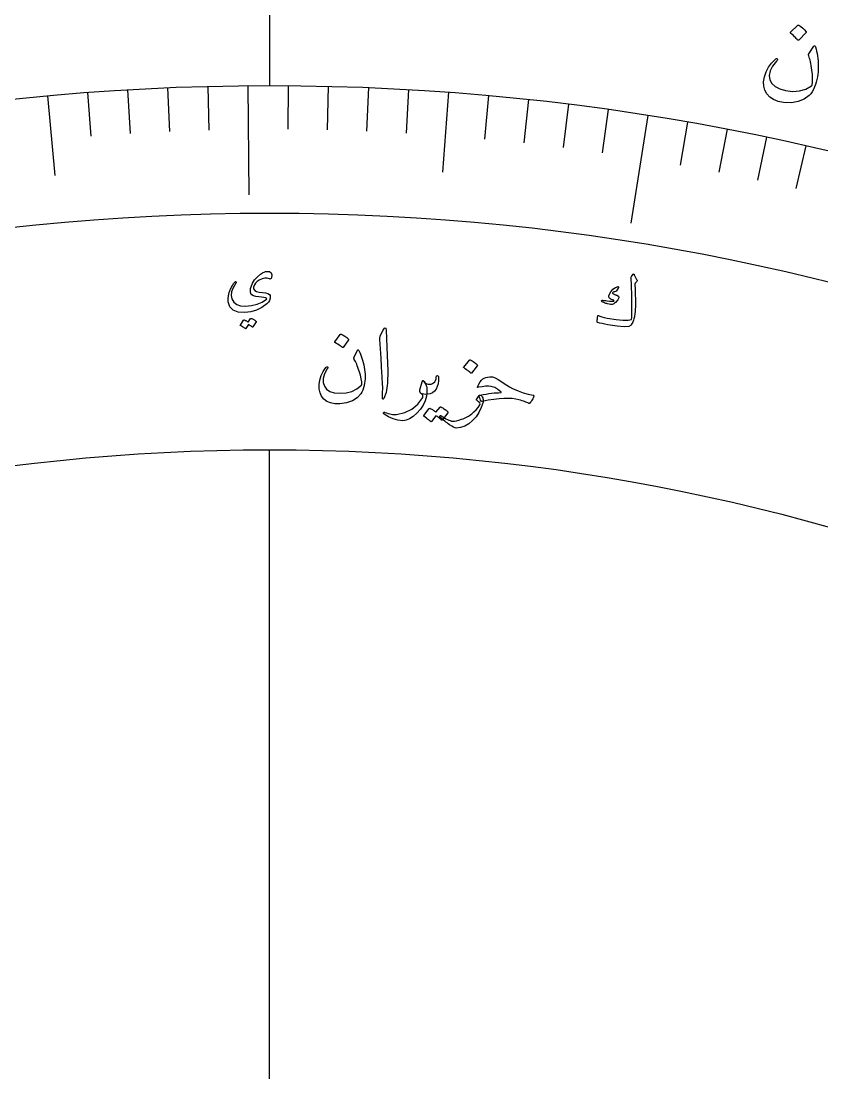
# Model space of a CAD drawing. Header units: millimetres. Extents: x -45 to 45, y -45 to 58.
# Drawn here: x -3.69 to 8.19, y 21.14 to 36.73 of the extents above; entities that cross this region are included whole.
import ezdxf

# ---------------------------------------------------------------- set-up
doc = ezdxf.new("R2010")
doc.units = ezdxf.units.MM
for name, color, linetype in [('ENGRAVE', 7, 'Continuous'), ('ENGRAVE_FINE', 8, 'Continuous'), ('TEXT', 5, 'Continuous')]:
    doc.layers.add(name, color=color, linetype=linetype)

msp = doc.modelspace()

# ---------------------------------------------------------------- linework, layer by layer
at = {"layer": 'ENGRAVE'}
for points in [[(0, 40.725), (0, 35.775)], [(-0.3214, 35.7736), (-0.3068, 34.1536)], [(-3.295, 35.6229), (-3.1856, 34.44)], [(2.6532, 35.6765), (2.5651, 34.4917)], [(5.6089, 35.3326), (5.3549, 33.7326)], [(0, -30.375), (0, 30.375)]]:
    msp.add_lwpolyline(points, dxfattribs=at)
for radius in [44.1, 44.1, 42.9188, 40.725, 40.725, 38.9925, 35.775, 35.775, 33.885, 30.375, 30.375]:
    msp.add_circle((0, 0), radius, dxfattribs=at)
at = {"layer": 'ENGRAVE_FINE'}
for points in [[(-1.5121, 35.743), (-1.4847, 35.0956)], [(-0.9168, 35.7633), (-0.9002, 35.1155)], [(0.2741, 35.7739), (0.2691, 35.126)], [(0.8695, 35.7644), (0.8537, 35.1166)], [(1.4645, 35.745), (1.438, 35.0976)], [(2.0592, 35.7157), (2.0219, 35.0688)], [(-2.7013, 35.6729), (-2.6524, 35.0267)], [(-2.1069, 35.7129), (-2.0688, 35.066)], [(3.2465, 35.6274), (3.1877, 34.9821)], [(3.8389, 35.5684), (3.7693, 34.9242)], [(4.4302, 35.4996), (4.3499, 34.8566)], [(5.0202, 35.421), (4.9293, 34.7794)], [(6.1961, 35.2344), (6.0838, 34.5961)], [(6.7815, 35.1264), (6.6587, 34.4901)], [(7.3651, 35.0087), (7.2317, 34.3745)], [(7.9466, 34.8813), (7.8027, 34.2494)]]:
    msp.add_lwpolyline(points, dxfattribs=at)
at = {"layer": 'TEXT'}
for points in [[(7.8321, 36.6703), (7.8347, 36.672), (7.838, 36.6726), (7.842, 36.6722), (7.8466, 36.6708), (7.8773, 36.6503), (7.9053, 36.6273), (7.9307, 36.6017), (7.9535, 36.5735), (7.9555, 36.5695), (7.9559, 36.5659), (7.9549, 36.5626), (7.9523, 36.5596), (7.8439, 36.4488), (7.8403, 36.4463), (7.8363, 36.4464), (7.8319, 36.449), (7.8272, 36.4541), (7.8231, 36.4585), (7.8166, 36.4652), (7.8076, 36.4742), (7.7962, 36.4855), (7.7822, 36.4991), (7.7653, 36.515), (7.7456, 36.5334), (7.7229, 36.554), (7.72, 36.5573), (7.7189, 36.5602), (7.7194, 36.5627), (7.7216, 36.5649)], [(8.0943, 36.348), (8.1022, 36.3163), (8.1094, 36.2835), (8.1159, 36.2495), (8.1217, 36.2144), (8.1265, 36.1779), (8.13, 36.1399), (8.1322, 36.1005), (8.1332, 36.0595), (8.1329, 36.019), (8.1307, 35.9793), (8.1267, 35.9403), (8.1208, 35.9021), (8.113, 35.8645), (8.1034, 35.8274), (8.092, 35.7909), (8.0786, 35.7549), (8.0617, 35.7177), (8.0424, 35.6842), (8.0209, 35.6543), (7.9972, 35.628), (7.9243, 35.5723), (7.837, 35.5367), (7.7352, 35.5211), (7.619, 35.5253), (7.5376, 35.5406), (7.4689, 35.5664), (7.4129, 35.603), (7.3694, 35.6503), (7.3407, 35.7053), (7.3255, 35.766), (7.3238, 35.8322), (7.3357, 35.9041), (7.3608, 35.9776), (7.396, 36.046), (7.4416, 36.1092), (7.4975, 36.1671), (7.5058, 36.1733), (7.5131, 36.1762), (7.5196, 36.1757), (7.5251, 36.1719), (7.5296, 36.1655), (7.5297, 36.1577), (7.5253, 36.1487), (7.5164, 36.1384), (7.457, 36.0633), (7.4207, 35.992), (7.4072, 35.9246), (7.4165, 35.861), (7.4459, 35.8055), (7.4942, 35.7601), (7.5614, 35.7248), (7.6476, 35.6994), (7.7556, 35.687), (7.8559, 35.6944), (7.9487, 35.7215), (8.034, 35.7685), (8.036, 35.7703), (8.0378, 35.7734), (8.0394, 35.7775), (8.0408, 35.7829), (8.0479, 35.8257), (8.05, 35.8769), (8.0471, 35.9365), (8.0391, 36.0045), (8.0337, 36.0391), (8.0282, 36.0713), (8.0226, 36.1013), (8.017, 36.1289), (8.0111, 36.1542), (8.0049, 36.1769), (7.9984, 36.1972), (7.9915, 36.2151), (7.9884, 36.2242), (7.9873, 36.2323), (7.9881, 36.2393), (7.991, 36.2452), (8.0698, 36.3587), (8.0762, 36.3649), (8.0824, 36.3652), (8.0884, 36.3596), (8.0943, 36.348)], [(-0.001, 32.9086), (-0.0341, 32.9196), (-0.0709, 32.92), (-0.1115, 32.9098), (-0.1559, 32.889), (-0.184, 32.8691), (-0.2073, 32.8455), (-0.2259, 32.8181), (-0.2397, 32.7868), (-0.2411, 32.7806), (-0.2411, 32.7741), (-0.2399, 32.7674), (-0.2375, 32.7604), (-0.2212, 32.7388), (-0.1941, 32.7226), (-0.1562, 32.7118), (-0.1074, 32.7063), (-0.0593, 32.7012), (-0.0243, 32.6919), (-0.0026, 32.6784), (0.006, 32.6607), (0.007, 32.6236), (-0.0003, 32.5906), (-0.0157, 32.5616), (-0.0393, 32.5367), (-0.1142, 32.4849), (-0.1937, 32.4465), (-0.2781, 32.4214), (-0.3675, 32.4097), (-0.4652, 32.4153), (-0.5387, 32.4439), (-0.5882, 32.4956), (-0.6135, 32.5706), (-0.6157, 32.612), (-0.6106, 32.657), (-0.5982, 32.7058), (-0.5785, 32.7582), (-0.5715, 32.7728), (-0.5644, 32.7869), (-0.557, 32.8005), (-0.5494, 32.8136), (-0.5416, 32.8263), (-0.5334, 32.8385), (-0.525, 32.8504), (-0.5161, 32.8619), (-0.5114, 32.8667), (-0.5071, 32.8687), (-0.5032, 32.8678), (-0.4999, 32.8642), (-0.498, 32.8597), (-0.4975, 32.8551), (-0.4983, 32.8505), (-0.5006, 32.8459), (-0.5413, 32.7779), (-0.565, 32.7168), (-0.5718, 32.6626), (-0.5618, 32.6152), (-0.5313, 32.5657), (-0.4873, 32.5311), (-0.4297, 32.5113), (-0.3585, 32.5063), (-0.2674, 32.5145), (-0.1854, 32.5339), (-0.1125, 32.5647), (-0.0485, 32.6068), (-0.0447, 32.6104), (-0.0432, 32.6139), (-0.0442, 32.6175), (-0.0475, 32.621), (-0.0611, 32.6276), (-0.0847, 32.6332), (-0.1182, 32.6376), (-0.1618, 32.641), (-0.2061, 32.6462), (-0.24, 32.6563), (-0.2635, 32.6712), (-0.2765, 32.691), (-0.2826, 32.7144), (-0.2845, 32.739), (-0.282, 32.7647), (-0.2753, 32.7917), (-0.253, 32.8446), (-0.2219, 32.8934), (-0.1818, 32.9381), (-0.1328, 32.9785), (-0.1198, 32.9881), (-0.1071, 32.9964), (-0.0948, 33.0034), (-0.0828, 33.0091), (-0.0714, 33.0137), (-0.0604, 33.0171), (-0.0499, 33.0193), (-0.0399, 33.0204), (-0.0009, 33.0168), (0.023, 32.9998), (0.0318, 32.9695), (0.0255, 32.9259), (0.0207, 32.9142), (0.0148, 32.9074), (0.0075, 32.9055), (-0.001, 32.9086)], [(5.4053, 32.9705), (5.4093, 32.9588), (5.4136, 32.9476), (5.4182, 32.937), (5.4233, 32.9268), (5.4287, 32.9172), (5.4346, 32.9081), (5.4409, 32.8995), (5.4478, 32.8914), (5.4502, 32.8871), (5.4505, 32.8824), (5.4486, 32.8775), (5.4446, 32.8723), (5.4213, 32.8453), (5.419, 32.8423), (5.4173, 32.8398), (5.4161, 32.8376), (5.4156, 32.8359), (5.4189, 32.7519), (5.4212, 32.676), (5.4226, 32.6083), (5.4232, 32.5489), (5.4228, 32.4976), (5.4214, 32.4548), (5.4191, 32.4202), (5.4159, 32.394), (5.4077, 32.3449), (5.4042, 32.3295), (5.4, 32.3141), (5.395, 32.2988), (5.3892, 32.2836), (5.3827, 32.2684), (5.3752, 32.2533), (5.3669, 32.2383), (5.3577, 32.2234), (5.3237, 32.2047), (5.2548, 32.1994), (5.1511, 32.2075), (5.0123, 32.2286), (4.9693, 32.2368), (4.9296, 32.2454), (4.8933, 32.2546), (4.8604, 32.2642), (4.8575, 32.2659), (4.8556, 32.2682), (4.8547, 32.271), (4.8547, 32.2743), (4.8561, 32.2898), (4.8575, 32.3039), (4.8589, 32.3166), (4.8602, 32.3279), (4.8616, 32.3379), (4.863, 32.3467), (4.8643, 32.3544), (4.8657, 32.361), (4.8667, 32.3646), (4.8684, 32.3665), (4.8706, 32.3666), (4.8735, 32.3649), (4.8959, 32.3543), (4.9253, 32.3445), (4.9617, 32.3355), (5.0052, 32.3274), (5.1356, 32.307), (5.2386, 32.2968), (5.3142, 32.2971), (5.3625, 32.3081), (5.3675, 32.3386), (5.3705, 32.3951), (5.3714, 32.4776), (5.3702, 32.586), (5.368, 32.6946), (5.366, 32.7769), (5.3641, 32.8327), (5.3624, 32.8622), (5.3617, 32.8703), (5.3611, 32.8778), (5.3605, 32.8849), (5.3599, 32.8914), (5.3593, 32.8973), (5.3588, 32.9026), (5.3584, 32.9073), (5.3579, 32.9113), (5.3575, 32.9199), (5.3585, 32.9279), (5.361, 32.9353), (5.365, 32.942), (5.3906, 32.977), (5.3926, 32.9793), (5.3946, 32.9807), (5.3966, 32.9812), (5.3986, 32.9808), (5.4008, 32.9791), (5.4026, 32.9768), (5.4041, 32.9739), (5.4053, 32.9705)], [(5.167, 32.7947), (5.1689, 32.7942), (5.1704, 32.7931), (5.1716, 32.7917), (5.1725, 32.7897), (5.1726, 32.7881), (5.1725, 32.7864), (5.172, 32.7846), (5.1714, 32.7827), (5.1417, 32.7329), (5.1382, 32.7279), (5.1349, 32.7242), (5.1316, 32.7217), (5.1283, 32.7206), (5.115, 32.719), (5.1035, 32.716), (5.0936, 32.7115), (5.0855, 32.7056), (5.0836, 32.7022), (5.0848, 32.698), (5.0894, 32.6931), (5.0972, 32.6874), (5.1025, 32.6845), (5.1081, 32.6818), (5.1139, 32.6792), (5.1199, 32.6766), (5.1261, 32.6742), (5.1327, 32.6718), (5.1397, 32.6695), (5.1469, 32.6672), (5.1709, 32.6526), (5.1757, 32.6295), (5.1612, 32.598), (5.1277, 32.5581), (5.1146, 32.5468), (5.1023, 32.5382), (5.0907, 32.5325), (5.0798, 32.5296), (5.0682, 32.5291), (5.0526, 32.5305), (5.0329, 32.534), (5.0091, 32.5396), (4.997, 32.5427), (4.9856, 32.546), (4.9749, 32.5497), (4.9648, 32.5536), (4.9554, 32.5576), (4.9467, 32.5615), (4.9386, 32.5653), (4.9311, 32.569), (4.9266, 32.5724), (4.9236, 32.576), (4.922, 32.5798), (4.9219, 32.5837), (4.9232, 32.5876), (4.9255, 32.5901), (4.9289, 32.5913), (4.9334, 32.5912), (4.9476, 32.59), (4.9637, 32.5884), (4.9817, 32.5864), (5.0015, 32.5839), (5.0385, 32.5793), (5.0676, 32.5771), (5.0888, 32.5772), (5.1021, 32.5796), (5.1039, 32.5806), (5.1051, 32.582), (5.1055, 32.5839), (5.1052, 32.5864), (5.1046, 32.5879), (5.1031, 32.5895), (5.1009, 32.5911), (5.0979, 32.5926), (5.0697, 32.6042), (5.058, 32.6096), (5.0483, 32.6158), (5.0404, 32.6227), (5.0345, 32.6303), (5.0298, 32.6388), (5.0275, 32.6473), (5.0277, 32.6556), (5.0303, 32.6638), (5.0575, 32.7177), (5.0894, 32.7575), (5.1259, 32.7832), (5.167, 32.7947)], [(-0.2814, 32.3211), (-0.2801, 32.3224), (-0.2784, 32.3232), (-0.2761, 32.3234), (-0.2734, 32.3232), (-0.2635, 32.3196), (-0.2539, 32.3155), (-0.2446, 32.3111), (-0.2357, 32.3062), (-0.227, 32.301), (-0.2185, 32.2952), (-0.2102, 32.2889), (-0.202, 32.2821), (-0.2004, 32.28), (-0.1997, 32.2778), (-0.1999, 32.2754), (-0.201, 32.2729), (-0.2483, 32.1954), (-0.2496, 32.1944), (-0.2516, 32.1943), (-0.2541, 32.1953), (-0.2573, 32.1973), (-0.2595, 32.1992), (-0.2631, 32.2017), (-0.2681, 32.205), (-0.2744, 32.2089), (-0.2822, 32.2136), (-0.2914, 32.219), (-0.3022, 32.2253), (-0.3145, 32.2324), (-0.3518, 32.1721), (-0.3535, 32.1702), (-0.3558, 32.1697), (-0.3585, 32.1707), (-0.3618, 32.173), (-0.3646, 32.175), (-0.3691, 32.178), (-0.3752, 32.182), (-0.3829, 32.1869), (-0.3924, 32.1929), (-0.4037, 32.1999), (-0.417, 32.2079), (-0.4321, 32.2168), (-0.4337, 32.2183), (-0.4344, 32.2198), (-0.4343, 32.2214), (-0.4332, 32.2229), (-0.3852, 32.2977), (-0.384, 32.299), (-0.3822, 32.2998), (-0.38, 32.3), (-0.3772, 32.2998), (-0.3688, 32.2971), (-0.3606, 32.294), (-0.3527, 32.2905), (-0.3451, 32.2865), (-0.3376, 32.2821), (-0.3305, 32.2773), (-0.3235, 32.2723), (-0.3169, 32.2669)], [(1.6847, 32.1486), (1.701, 32.176), (1.7135, 32.1852), (1.7222, 32.1764), (1.7269, 32.1494), (1.7423, 31.7746), (1.7506, 31.5446), (1.7451, 31.3615), (1.7261, 31.2254), (1.6936, 31.1361), (1.6882, 31.129), (1.6836, 31.1252), (1.6797, 31.1249), (1.6765, 31.1279), (1.6741, 31.1325), (1.6726, 31.1384), (1.6718, 31.1456), (1.6719, 31.1541), (1.6754, 31.22), (1.6762, 31.2901), (1.674, 31.3643), (1.6691, 31.4427), (1.6681, 31.4632), (1.665, 31.5185), (1.6597, 31.6086), (1.6521, 31.7336), (1.6323, 32.0109), (1.6323, 32.0256), (1.6338, 32.0391), (1.6367, 32.0513), (1.6412, 32.0623)], [(1.0458, 32.0842), (1.0478, 32.0861), (1.0506, 32.0871), (1.0541, 32.0874), (1.0583, 32.0869), (1.0882, 32.0739), (1.1161, 32.0582), (1.1422, 32.0399), (1.1664, 32.0191), (1.1687, 32.0159), (1.1697, 32.0128), (1.1693, 32.0098), (1.1675, 32.0068), (1.0906, 31.8936), (1.0878, 31.8909), (1.0843, 31.8904), (1.0801, 31.892), (1.0752, 31.8957), (1.071, 31.8989), (1.0643, 31.9037), (1.0551, 31.9101), (1.0435, 31.9181), (1.0292, 31.9277), (1.012, 31.9389), (0.992, 31.9517), (0.9691, 31.9662), (0.9661, 31.9685), (0.9646, 31.9709), (0.9646, 31.9732), (0.9663, 31.9754)], [(1.3239, 31.8451), (1.3357, 31.8189), (1.3471, 31.7915), (1.358, 31.763), (1.3685, 31.7334), (1.3783, 31.7025), (1.3873, 31.67), (1.3954, 31.6361), (1.4027, 31.6007), (1.4087, 31.5655), (1.413, 31.5306), (1.4155, 31.4961), (1.4164, 31.462), (1.4155, 31.4281), (1.413, 31.3945), (1.4087, 31.3609), (1.4027, 31.3276), (1.3938, 31.2927), (1.3823, 31.2606), (1.3683, 31.2313), (1.3518, 31.2047), (1.2971, 31.145), (1.2269, 31.1004), (1.141, 31.071), (1.0394, 31.0566), (0.9664, 31.0571), (0.9027, 31.0688), (0.8483, 31.0918), (0.8032, 31.1261), (0.7697, 31.1694), (0.747, 31.2197), (0.7352, 31.277), (0.7343, 31.3412), (0.7446, 31.409), (0.7645, 31.4739), (0.7942, 31.5359), (0.8337, 31.5949), (0.8399, 31.6016), (0.8459, 31.6052), (0.8515, 31.6059), (0.8569, 31.6034), (0.8619, 31.5985), (0.8631, 31.5918), (0.8607, 31.5833), (0.8546, 31.573), (0.8148, 31.4985), (0.7943, 31.4309), (0.7932, 31.3702), (0.8112, 31.3165), (0.8454, 31.2729), (0.8944, 31.241), (0.9583, 31.2208), (1.0371, 31.2122), (1.1328, 31.2183), (1.2188, 31.2403), (1.2951, 31.2784), (1.3619, 31.3324), (1.3633, 31.3344), (1.3644, 31.3373), (1.3651, 31.3412), (1.3655, 31.346), (1.365, 31.3843), (1.3588, 31.4291), (1.347, 31.4804), (1.3295, 31.5383), (1.3194, 31.5674), (1.3096, 31.5946), (1.3001, 31.6197), (1.2909, 31.6428), (1.2819, 31.6638), (1.2729, 31.6826), (1.2641, 31.6993), (1.2553, 31.7137), (1.2512, 31.7212), (1.2489, 31.728), (1.2486, 31.7342), (1.2502, 31.7398), (1.3009, 31.8506), (1.3055, 31.857), (1.3109, 31.8582), (1.317, 31.8543), (1.3239, 31.8451)], [(2.9621, 31.7056), (2.9642, 31.7073), (2.967, 31.7082), (2.9705, 31.7083), (2.9747, 31.7075), (3.0034, 31.6927), (3.0301, 31.6754), (3.0548, 31.6556), (3.0775, 31.6334), (3.0796, 31.6301), (3.0804, 31.6269), (3.0798, 31.6239), (3.0779, 31.6211), (2.9949, 31.5127), (2.992, 31.5102), (2.9885, 31.5098), (2.9844, 31.5117), (2.9798, 31.5156), (2.9758, 31.5191), (2.9694, 31.5243), (2.9607, 31.5312), (2.9497, 31.5399), (2.9361, 31.5504), (2.9198, 31.5626), (2.9007, 31.5766), (2.8789, 31.5924), (2.8761, 31.5949), (2.8748, 31.5973), (2.875, 31.5996), (2.8767, 31.6017)], [(2.2891, 31.3869), (2.3046, 31.3629), (2.3165, 31.3394), (2.3249, 31.3163), (2.3296, 31.2937), (2.3314, 31.2699), (2.331, 31.2417), (2.3284, 31.209), (2.3235, 31.1719), (2.3056, 31.1028), (2.2761, 31.0375), (2.2351, 30.9758), (2.1826, 30.9178), (2.1261, 30.8686), (2.0731, 30.8336), (2.0233, 30.8129), (1.9768, 30.8064), (1.9028, 30.8137), (1.8319, 30.8321), (1.7639, 30.8616), (1.6989, 30.9023), (1.6944, 30.9057), (1.6911, 30.9092), (1.6888, 30.9129), (1.6877, 30.9167), (1.6877, 30.921), (1.6885, 30.9246), (1.6903, 30.9277), (1.6929, 30.9301), (1.6969, 30.9316), (1.7009, 30.932), (1.7051, 30.9312), (1.7094, 30.9292), (1.734, 30.9208), (1.7576, 30.9137), (1.7802, 30.9079), (1.8019, 30.9033), (1.8227, 30.9002), (1.8427, 30.8984), (1.862, 30.8982), (1.8806, 30.8994), (2.0031, 30.9268), (2.1088, 30.9779), (2.1979, 31.0527), (2.2704, 31.1514), (2.2713, 31.1545), (2.2721, 31.1596), (2.2729, 31.1667), (2.2737, 31.1756), (2.2717, 31.1827), (2.265, 31.1919), (2.2535, 31.2031), (2.2371, 31.2164), (2.2302, 31.2263), (2.2265, 31.2378), (2.2259, 31.251), (2.2285, 31.2659), (2.2595, 31.3799), (2.2653, 31.3943), (2.2721, 31.4003), (2.28, 31.3979), (2.2891, 31.3869)], [(2.4872, 31.4742), (2.4946, 31.4725), (2.4998, 31.4687), (2.503, 31.4627), (2.5041, 31.4546), (2.503, 31.4013), (2.4964, 31.3535), (2.4843, 31.3111), (2.4668, 31.274), (2.4437, 31.2436), (2.4147, 31.2208), (2.3798, 31.2057), (2.3392, 31.1982), (2.311, 31.197), (2.2846, 31.1996), (2.2599, 31.2061), (2.2371, 31.2164), (2.2295, 31.2235), (2.2255, 31.2341), (2.2251, 31.2482), (2.2285, 31.2659), (2.2595, 31.3799), (2.262, 31.3885), (2.2648, 31.3948), (2.2681, 31.3987), (2.2717, 31.4004), (2.2756, 31.3999), (2.2795, 31.3975), (2.2835, 31.3932), (2.2876, 31.387), (2.2981, 31.3732), (2.3121, 31.3623), (2.3296, 31.3541), (2.3505, 31.3487), (2.3725, 31.3469), (2.3933, 31.3493), (2.4129, 31.356), (2.4313, 31.367), (2.4478, 31.3829), (2.4598, 31.403), (2.4673, 31.4273), (2.4704, 31.4557), (2.472, 31.4643), (2.4754, 31.4702), (2.4804, 31.4735), (2.4872, 31.4742)], [(3.9192, 31.1684), (3.9134, 31.1546), (3.907, 31.1411), (3.9001, 31.1279), (3.8926, 31.1149), (3.8845, 31.1023), (3.8757, 31.0901), (3.8662, 31.0785), (3.8561, 31.0672), (3.8522, 31.064), (3.8478, 31.0625), (3.8429, 31.0628), (3.8374, 31.0649), (3.8258, 31.0703), (3.8124, 31.0761), (3.7974, 31.0822), (3.7807, 31.0888), (3.7623, 31.0955), (3.7422, 31.1023), (3.7204, 31.109), (3.6968, 31.1157), (3.6502, 31.1266), (3.5974, 31.1335), (3.5386, 31.1364), (3.4737, 31.1353), (3.4026, 31.1302), (3.3254, 31.1212), (3.2421, 31.1083), (3.1526, 31.0913), (3.1446, 31.0915), (3.1365, 31.0979), (3.1283, 31.1107), (3.1199, 31.1299), (3.1133, 31.149), (3.1088, 31.1635), (3.1066, 31.1734), (3.1065, 31.1787), (3.1086, 31.1819), (3.1109, 31.1844), (3.1135, 31.186), (3.1165, 31.1869), (3.1634, 31.1947), (3.2079, 31.2016), (3.2499, 31.2076), (3.2895, 31.2128), (3.3266, 31.217), (3.3612, 31.2199), (3.3933, 31.2217), (3.4229, 31.2222), (3.4289, 31.2229), (3.4316, 31.2251), (3.4311, 31.2288), (3.4272, 31.234), (3.4086, 31.2505), (3.3902, 31.2651), (3.3721, 31.2778), (3.3542, 31.2887), (3.3366, 31.2977), (3.319, 31.3049), (3.3014, 31.3102), (3.284, 31.3137), (3.2464, 31.3168), (3.2014, 31.3158), (3.1492, 31.3107), (3.0896, 31.3014), (3.0874, 31.3004), (3.0853, 31.3003), (3.0836, 31.3008), (3.0821, 31.3021), (3.081, 31.3038), (3.0805, 31.3057), (3.0806, 31.3077), (3.0813, 31.3098), (3.1027, 31.3499), (3.123, 31.3823), (3.1422, 31.4072), (3.1602, 31.4245), (3.1799, 31.4361), (3.2039, 31.4454), (3.2323, 31.4522), (3.2651, 31.4567), (3.3024, 31.4546), (3.3441, 31.4419), (3.3902, 31.4185), (3.4406, 31.3843), (3.4774, 31.3579), (3.5164, 31.3326), (3.5579, 31.3083), (3.6017, 31.2849), (3.6833, 31.2479), (3.7609, 31.219), (3.8346, 31.1982), (3.9045, 31.1856), (3.9134, 31.1835), (3.9188, 31.18), (3.9207, 31.1749), (3.9192, 31.1684)], [(3.1082, 31.1801), (3.1139, 31.1853), (3.1203, 31.1869), (3.1275, 31.1847), (3.1355, 31.1788), (3.1446, 31.1696), (3.1522, 31.1592), (3.1584, 31.1475), (3.1631, 31.1347), (3.1662, 31.1218), (3.1673, 31.1086), (3.1665, 31.095), (3.1637, 31.081), (3.1368, 31.0013), (3.1021, 30.9291), (3.0595, 30.8643), (3.0092, 30.8069), (2.9533, 30.7598), (2.8942, 30.7257), (2.8317, 30.7046), (2.7658, 30.6966), (2.7495, 30.6995), (2.7276, 30.7088), (2.7, 30.7245), (2.6667, 30.7467), (2.649, 30.7592), (2.6314, 30.7723), (2.6138, 30.7859), (2.5962, 30.8001), (2.5786, 30.8147), (2.5611, 30.8294), (2.5435, 30.8444), (2.5259, 30.8595), (2.5226, 30.8631), (2.5213, 30.8671), (2.5218, 30.8716), (2.5243, 30.8764), (2.5279, 30.8804), (2.5319, 30.8823), (2.5363, 30.882), (2.5411, 30.8796), (2.5669, 30.8631), (2.5914, 30.8483), (2.6146, 30.8354), (2.6366, 30.8242), (2.6575, 30.8149), (2.6774, 30.8073), (2.6965, 30.8015), (2.7148, 30.7975), (2.7385, 30.7974), (2.7682, 30.8023), (2.8038, 30.8122), (2.8454, 30.8271), (2.8676, 30.8359), (2.8889, 30.845), (2.9093, 30.8546), (2.9288, 30.8644), (2.9474, 30.8748), (2.9651, 30.8856), (2.982, 30.8971), (2.998, 30.9091), (3.0294, 30.9357), (3.06, 30.9666), (3.0897, 31.0017), (3.1186, 31.0411), (3.1218, 31.0545), (3.1151, 31.0702), (3.0986, 31.0882), (3.0721, 31.1086), (3.0687, 31.1114), (3.067, 31.1144), (3.067, 31.1177), (3.0688, 31.1212)], [(2.526, 31.0078), (2.528, 31.0096), (2.5307, 31.0105), (2.5341, 31.0106), (2.5382, 31.0099), (2.5526, 31.0031), (2.5664, 30.9957), (2.5797, 30.9878), (2.5924, 30.9794), (2.6047, 30.9703), (2.6167, 30.9605), (2.6283, 30.95), (2.6396, 30.9387), (2.6417, 30.9354), (2.6424, 30.932), (2.6418, 30.9285), (2.6399, 30.9249), (2.5584, 30.8155), (2.5563, 30.8142), (2.5534, 30.8144), (2.5497, 30.8162), (2.5452, 30.8197), (2.5422, 30.8227), (2.5372, 30.827), (2.5302, 30.8325), (2.5213, 30.8392), (2.5102, 30.8472), (2.4971, 30.8567), (2.4818, 30.8675), (2.4643, 30.8798), (2.4005, 30.7946), (2.3976, 30.792), (2.3942, 30.7916), (2.3902, 30.7934), (2.3857, 30.7973), (2.3817, 30.8006), (2.3754, 30.8057), (2.3668, 30.8125), (2.356, 30.8209), (2.3425, 30.8311), (2.3265, 30.8431), (2.3077, 30.8567), (2.2861, 30.8721), (2.284, 30.8745), (2.2831, 30.8769), (2.2836, 30.8791), (2.2853, 30.8813), (2.3671, 30.9867), (2.3691, 30.9885), (2.3718, 30.9894), (2.3753, 30.9895), (2.3794, 30.9888), (2.3916, 30.9837), (2.4034, 30.978), (2.4148, 30.9716), (2.4258, 30.9646), (2.4363, 30.957), (2.4465, 30.949), (2.4562, 30.9406), (2.4654, 30.9316)]]:
    msp.add_lwpolyline(points, close=True, dxfattribs=at)

doc.saveas('drawing.dxf')
